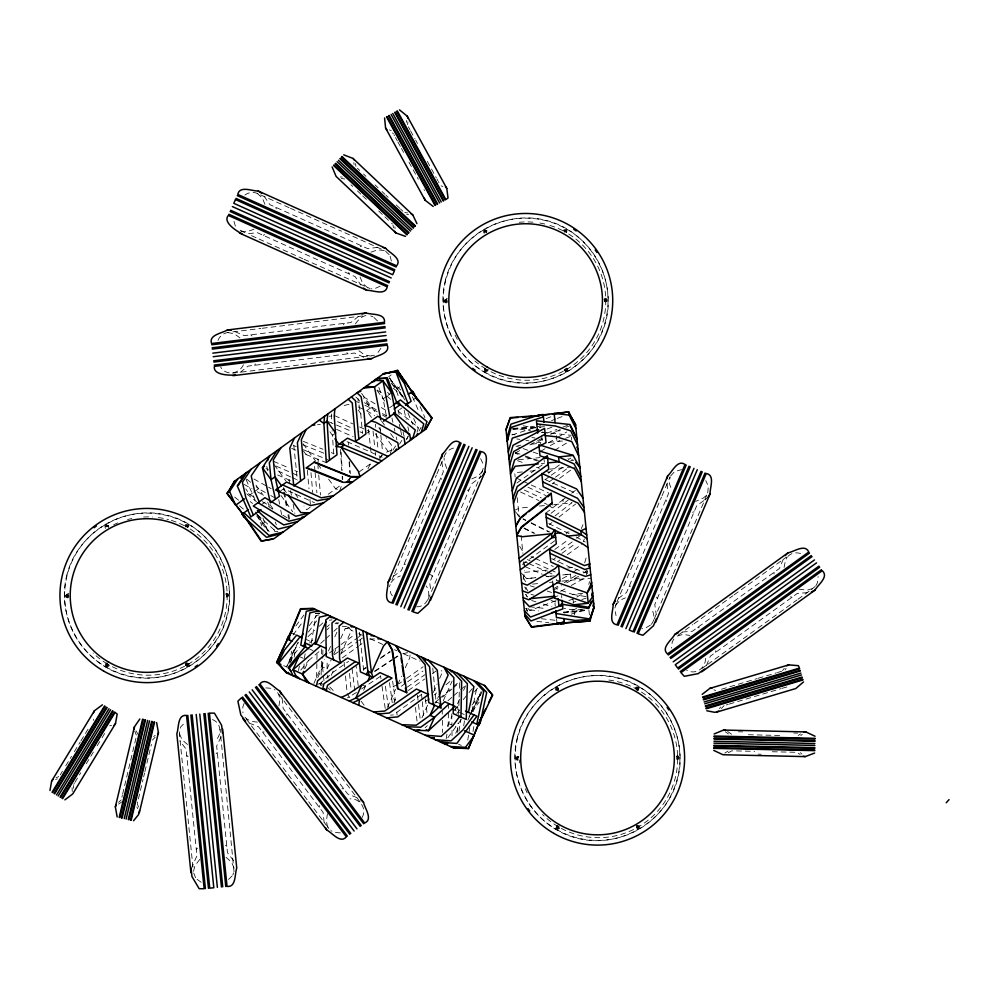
<?xml version="1.0" encoding="UTF-8"?>
<svg xmlns="http://www.w3.org/2000/svg" width="999" height="999" viewBox="0 0 999 999"><rect width="100%" height="100%" fill="white"/><g stroke="black" fill="none" stroke-linecap="round" stroke-linejoin="round"><path stroke-width="0.75" stroke-dasharray="5 3.75" d="M294.205 657.167L295.754 647.177M303.996 668.893L304.083 663.074M316.596 677.397L316.908 660.913M316.945 659.415L317.083 651.922M321.154 674.912L321.441 659.927M321.553 653.933L321.703 646.44M322.565 666.982L322.777 656.218M322.802 654.682L322.889 650.074M317.757 677.709L322.577 666.982L327.035 668.993L327.21 659.765M459.528 683.254L458.616 714.697M289.448 483.404L289.623 479.882L287.25 481.593M192.957 867.307L179.37 733.528L180.769 726.872L185.876 721.59M193.544 871.315L194.88 865.796L200.012 859.128M196.279 849.362L197.452 848.163M217.307 752.472L216.134 753.683M212.45 719.58C221.516 722.851 222.215 735.164 215.06 740.846M234.028 871.702L220.105 729.395M331.418 413.998L331.443 422.939M72.253 791.533L72.065 787.736M93.669 719.193L93.369 720.379M410.04 654.957L409.765 657.817L404.695 669.105M407.592 124.625L407.917 121.791M278.921 705.906C279.882 700.749 280.494 694.355 275.824 690.746M327.472 813.686C326.561 819.18 325.362 826.111 330.419 830.044M66.933 596.041C68.894 592.557 67.058 598.663 67.22 594.792M106.793 526.086C110.564 526.798 103.684 525.886 108.079 526.498M108.104 664.347L106.668 664.859L107.38 663.548M486.55 232.218L486.188 230.994L485.089 231.668L486.301 231.044L486.476 232.317L486.688 231.606M564.635 232.08L565.159 230.969L566.171 231.818L565.234 230.944L564.747 232.255L564.71 231.281M564.572 369.53C565.634 371.503 567.794 368.256 564.585 369.593M558.591 689.273L557.267 688.561L557.704 689.984L556.98 689.11L557.867 688.386L558.566 689.397M556.967 826.822C558.803 825.399 556.843 825.948 557.205 827.397C559.265 826.91 558.591 827.734 557.042 827.16M636.775 689.847C639.235 690.609 637.162 686.788 636.438 689.185C636.65 687.112 639.522 690.134 636.85 689.884M636.788 827.497C635.089 827.247 640.134 827.284 636.85 826.136M317.944 462.862L318.456 459.09L315.259 461.401M446.216 738.673L446.94 734.153M448.139 726.635L448.439 711.151M457.442 732.429L458.091 723.239M311.326 643.244L315.809 615.584L320.379 614.66M458.953 731.206L460.951 718.918M463.698 725.761L464.635 719.979M467.757 740.109L468.756 733.965M469.006 732.429L469.755 727.809M473.014 731.493L473.938 725.711M705.431 658.403C706.006 668.181 695.192 675.486 686.625 670.117M784.09 567.432L785.464 560.352L787.1 557.28M290.734 662.349L292.607 653.508L297.952 642.482M289.186 663.149L291.745 651.111M298.451 670.616L299.413 666.096M304.158 658.703L305.357 653.046M471.803 711.475L476.81 687.949M108.204 527.035L107.38 525.736L106.344 526.873M108.267 664.447L106.543 664.972L107.38 663.386M558.578 826.91L557.779 827.634M676.773 758.79L677.734 758.291L677.272 757.254M320.579 685.177L321.203 682.479L333.554 671.915L348.551 661.388M523.151 579.495L524.65 570.654M66.758 595.454C68.531 592.907 68.619 598.089 66.771 595.654M187.525 526.997C183.891 525.924 189.86 525.736 185.814 526.873M485.139 231.456L485.277 232.255M638.011 689.472L637.824 688.611M638.049 826.91L637.25 827.634L636.438 826.835M677.734 758.291L676.86 757.217M121.89 797.214L122.365 795.192M122.602 794.168L136.139 737.374M137.375 803.184L137.637 802.11M138.386 798.963L143.019 779.52M143.644 776.897L144.58 772.964M144.892 771.653L151.398 744.342M406.306 122.328L406.755 120.429M389.535 586.788L390.097 584.59M440.771 477.834L441.533 479.333M432.205 576.61L431.743 575.274L429.095 574.113M416.595 606.818C427.46 606.942 432.117 594.143 426.186 585.951M481.68 473.151L483.441 467.669M616.408 603.246L614.647 608.728L616.046 615.634M665.883 499.787L666.645 501.286M657.317 598.563L656.555 597.065M707.717 492.907L708.366 486.138L705.756 480.619M588.786 584.378L589.497 581.605M584.665 562.837L587.1 554.582M586.413 574.787L587.637 570.666M390.334 453.608L392.445 446.516L386.101 437.724M276.273 208.928L275.811 207.317M348.738 272.352L349.2 273.963M339.61 491.308L342.02 483.991M348.589 481.481L349.563 478.558M349.013 481.181L349.975 478.259M417.02 432.142L418.506 427.722L396.79 410.002M706.443 665.471L710.364 656.143L797.327 593.418L807.429 592.644M783.291 559.19L779.37 568.518L692.407 631.243L682.305 632.017M244.131 703.371L242.832 706.93L242.932 712.824M362.113 817.419C367.307 808.728 359.765 798.064 350.012 798.85M191.146 868.755L196.94 855.806L186.101 749.138L179.982 741.071M232.817 874.962L233.629 872.789M152.397 740.109L155.17 737.175M187.462 664.76C186.513 662.999 186.388 663.186 187.425 664.822C184.328 664.447 187.725 665.921 187.387 663.836M486.6 369.792C483.566 368.893 486.925 369.667 485.427 370.042M557.08 826.423L557.08 827.234M391.845 580.019L394.018 574.887M394.568 573.601L404.008 551.361M404.607 549.949L436.376 475.112M436.938 473.788L442.907 459.715M443.993 457.155C445.616 451.698 450.699 447.839 456.381 447.627M428.047 599.487L461.8 519.98M462.387 518.593L480.594 475.711M616.957 601.972L642.17 542.557M643.356 539.785L661.488 497.065M662.05 495.729L670.042 476.91L669.405 483.678L671.902 490.447M654.095 619.243L672.789 575.212M673.388 573.801L692.881 527.859M694.642 523.713L706.793 495.092M581.318 528.546L582.966 524.712M583.304 541.47L584.415 538.911M283.741 665.646L286.576 666.92L295.429 647.227M304.895 668.706L308.504 660.664L321.503 649.45M313.873 683.441L324.663 659.44M328.471 650.973L331.006 645.317M334.815 636.85L337.362 631.206M327.035 668.993L330.994 660.189M333.691 654.17L336.875 647.115M340.684 638.636L345.117 628.758L352.322 627.035M331.231 675.324L333.117 671.116M340.696 654.245L351.436 630.357L346.079 625.337M363.636 690.272L366.571 683.728M387.437 707.417L395.616 689.235M397.689 684.627L401.523 676.161M394.056 702.334L395.254 699.65L392.632 681.193M394.068 702.334L395.279 699.662L391.683 698.039L389.473 682.654M421.94 717.781L428.246 703.733M433.304 692.482L437.1 684.053M439.622 678.433L442.782 671.403L441.221 670.704M440.559 703.883L436.088 701.885L438.623 696.228M443.244 700.848L452.122 681.081M447.415 726.31L452.01 716.083M464.198 714.51L454.645 710.214L459.715 698.925M463.524 690.459L466.695 683.403M455.756 733.278L458.166 727.921L455.432 726.698M473.076 711.713L481.968 691.957M406.63 439.635L408.341 435.876M286.588 666.92L298.376 642.557M290.284 662.137L294.131 654.195L299.688 647.389M469.018 716.683L471.041 712.499M471.715 711.101L481.156 691.595M467.794 720.167L469.767 716.096M470.417 714.747L481.555 691.733M217.994 340.372C219.817 335.427 224.837 332.355 230.007 332.23M380.881 348.289L377.41 353.309M107.005 665.109C109.927 664.797 105.082 665.134 106.955 663.623M447.065 300.899C444.992 303.346 444.78 297.877 447.04 300.162M486.688 232.305L485.739 230.781L485.152 232.355M486.8 369.73L485.152 370.017L485.726 368.431M564.46 231.406L565.933 230.944L566.158 232.305M604.345 300.287C607.804 299.113 603.246 302.322 605.444 301.298C605.481 299.413 604.745 299.113 605.606 301.198M673.85 638.96L672.215 642.032L671.59 648.101M815.883 585.701L817.519 582.629L818.144 576.56M518.319 757.254C516.895 758.678 517.307 759.128 518.256 757.23M367.969 468.618L370.617 463.736M419.043 431.044L421.041 427.372M221.029 736.9L216.646 746.028L227.485 852.709L233.604 860.776M105.794 526.71L106.543 525.412L108.054 525.412L108.804 526.71M106.543 663.049L105.794 664.347L106.543 665.646L108.054 665.646L108.804 664.347M185.265 526.71L186.014 525.412L187.525 525.412L188.274 526.71M484.403 231.743L485.152 230.444L486.65 230.444M485.139 368.082L484.39 369.393L485.139 370.691L486.65 370.691L487.4 369.393M635.751 689.185L636.5 687.886L637.999 687.886L638.761 689.185L637.999 690.484L636.5 690.484M559.29 826.822L558.528 828.134L557.03 828.134L556.281 826.822L557.03 825.524L558.528 825.524M379.72 458.666L381.993 454.795M264.735 234.603L263.224 235.327M360.277 246.678L361.788 245.954M60.265 774.837L62.462 771.216M65.722 765.858L71.491 756.355M74.351 751.66L80.17 742.107M80.894 740.908L89.96 725.998M73.751 784.327L74.326 783.378M74.9 782.429L80.782 772.764M86.239 763.798L94.793 749.712M97.153 745.841L100.412 740.484M102.073 737.737L105.182 732.642M719.542 708.678L720.554 707.005M785.077 669.917L786.088 668.244M390.971 582.529L394.792 578.334L400.299 575.886M403.946 564.61L405.544 564.123M469.031 489.835L467.432 490.334M482.604 470.954L478.184 476.123L470.467 479.483M586.675 570.154L585.114 572.677L580.731 573.126M670.641 475.949L674.462 471.753L681.493 469.58M615.484 605.444L619.904 600.274L625.411 597.839M629.058 586.563L630.656 586.063M694.155 511.788L692.544 512.275M651.373 624.325C655.219 619.929 654.158 613.798 651.735 609.015M392.957 450.162L396.004 445.279M399.563 444.056L401.848 440.397M406.493 439.061L408.017 436.625M295.854 625.961L303.871 615.059M293.032 635.014L302.148 622.639M309.328 625.574L316.458 615.884M308.404 632.042L317.52 619.655M447.839 737.749L461.513 719.168M232.105 875.936L227.71 880.256M106.731 663.786L106.556 664.685M186.064 663.948L187.05 663.598M557.08 688.786L558.516 688.86M721.328 708.528L724.1 705.606M782.542 670.629L784.302 668.393M243.431 364.772C239.298 374.001 225.886 376.361 220.567 366.895M355.444 323.888C358.616 319.168 363.399 314.348 369.63 315.609M454.645 710.214L459.453 704.32M463.299 699.6L468.119 693.706M469.08 692.532L472.927 687.811M456.818 713.573L459.765 709.952M474.525 691.87L477.485 688.249M471.89 705.069L483.429 690.921M471.278 711.837L479.158 702.185M121.141 799.937L118.606 802.309M300.786 670.079L308.504 660.664M485.377 368.768L485.102 369.518M604.32 300.012C606.343 298.189 606.518 302.847 604.358 301.186M637.911 689.647L636.788 689.847M485.239 231.268L486.625 231.406M565.871 370.017L566.158 369.255M517.395 757.529L518.044 757.205M637.762 827.459L637.949 826.423L636.912 826.098M787.911 556.48C791.608 552.097 798.326 551.972 803.109 554.545M774.113 572.315L773.988 573.975M715.621 652.347L715.746 650.686M815.072 586.5L811.538 589.485M286.638 715.147L287.013 713.511M319.593 805.644L319.23 807.267M307.992 636.638L314.71 630.444M319.18 626.311L323.651 622.19M309.59 643.019L312.887 639.959M327.21 626.76L329.408 624.725M326.96 629.807L329.195 627.747M320.679 643.456L325.075 639.397M326.186 638.386L329.483 635.327M333.891 631.268L337.187 628.221M425.137 727.684L427.335 725.649M240.16 372.39L248.102 366.096L354.52 353.034L363.748 357.217M358.716 316.271L350.786 322.552L244.355 335.627L231.293 330.107M482.879 475.324L471.565 483.866L429.67 582.579L430.869 591.296M705.931 495.791L703.296 498.064L695.579 501.436M704.919 499.925L707.991 497.265M650.499 625.074L645.441 628.121L641.708 628.771M434.29 694.929L436.625 692.906M445.991 684.839L451.835 679.795M435.102 702.447L438.549 699.462M439.71 698.463L452.372 687.537M453.521 686.55L459.29 681.58M442.569 697.115L451.923 689.048M453.096 688.036L460.114 681.98M447.964 700.674L452.572 696.69M453.721 695.704L459.49 690.734M460.639 689.747L465.247 685.764M728.021 751.073L724.837 753.134M800.811 735.601L802.297 734.327M572.14 541.908L558.965 551.673M576.698 538.299L580.119 535.601M545.816 513.161L562.924 499.75L565.846 499.438M551.111 513.249L568.319 499.912M555.044 515.909L571.628 502.909M549.525 524.463L551.898 522.614M559.003 517.045L575.586 504.045M446.378 299.787C443.294 300.662 448.401 302.36 446.453 299.812C443.194 300.749 448.776 302.06 446.228 299.762M565.422 497.864L562.924 499.725L563.324 503.646M571.665 493.194L575.412 490.397M548.351 473.126L559.39 464.947M545.067 479.77L549.974 476.136M551.198 475.224L563.586 466.57M549.275 481.78L554.233 478.121M555.469 477.197L567.832 468.044M552.147 483.866L554.632 482.042M559.577 478.371L574.413 467.382M554.682 540.821L522.427 564.385M333.591 649.949L328.596 653.571L330.831 654.57M334.827 649.05L339.822 645.429M341.059 644.517L354.77 634.565M334.315 654.67L339.298 651.048M340.547 650.149L356.743 638.386M357.992 637.474L360.489 635.664M341.496 653.246L357.53 641.595M358.766 640.696L362.462 638.011M342.257 657.941L358.291 646.291M359.528 645.391L362 643.593M421.69 694.28L393.306 714.884L390.534 715.134M388.661 376.735L391.183 374.912M252.46 493.081L250.037 494.842L247.677 492.919M253.684 492.207L258.529 488.711L265.347 492.519M303.384 450.924L305.981 454.495L309.153 452.197L327.897 459.715M335.689 433.067L332.492 435.377L333.828 457.067M371.478 417.445L366.633 410.739L370.604 407.879L377.197 411.838M386.326 415.721L383.117 398.863L386.75 396.228M387.974 395.354L391.608 392.732M391.658 383.628L397.265 388.661L399.775 386.838M389.573 407.804L392.482 405.694M261.064 505.007L265.921 501.51M280.657 490.884L283.629 488.736L314.498 502.734M367.132 433.054L369.405 431.406L359.677 426.998M399.463 409.727L401.885 407.979M413.536 399.575L416.059 397.764M310.09 507.305L306.681 509.765L303.971 506.018M328.209 494.243L341.446 484.69M347.29 480.482L350.786 477.959M359.028 472.015L371.203 463.236M379.233 457.442L382.455 455.119M386.513 452.185L392.108 449.912M572.989 572.352L577.996 568.731M575.986 575.412L564.26 582.754M678.196 635.177L692.856 624.612M694.03 623.763L732.891 595.729M734.115 594.855L786.463 557.092M702.147 668.381L706.668 665.122M707.804 664.298L756.842 628.933M758.054 628.046L796.877 600.049M798.001 599.238L809.265 591.121M516.895 483.004L544.443 463.274L544.08 459.627M554.782 549.45L567.082 540.646M553.196 559.577L555.669 557.804M561.875 553.359L575.511 543.593M557.405 561.788L559.89 560.002M567.32 554.682L582.205 544.03M398.988 683.741L401.536 681.955M406.618 678.383L423.164 666.77M401.311 686.251L406.393 682.679M407.667 681.78L422.939 671.066M407.23 687.137L424.862 674.75M408.304 690.521L424.675 679.02M432.242 673.713L437.275 670.179M356.481 692.482L347.465 697.864M361.601 688.923L383.566 674.25M153.609 736.5L155.22 735.389M118.556 804.095L122.34 801.598M728.283 752.759L731.83 750.823L754.632 751.348M798.189 735.501L800.549 733.915M363.324 669.18L365.846 667.507M380.981 657.492L389.797 651.648M363.798 669.392L366.321 667.719M380.182 658.541L390.272 651.86M374.45 671.228L392.008 659.602M393.269 658.766L398.289 655.444M374.925 671.44L392.482 659.815M393.743 658.978L398.763 655.656M244.892 195.067C249.013 191.783 254.907 191.746 259.39 194.33M380.119 286.214L374.55 288.711L371.066 288.823M226.224 596.291C228.596 596.528 225.037 593.231 227.285 595.329C224.925 598.176 229.196 594.817 226.099 594.655M186.151 663.611C189.173 662.537 186.626 667.369 185.802 664.273M445.829 299.825L445.429 300.899M226.174 594.792L227.297 595.404L226.636 596.328M393.181 576.473L401.411 570.579L443.306 471.878L441.833 461.863M703.783 500.624L696.678 505.819L654.782 604.52L656.268 614.535M618.294 598.413L626.523 592.532L668.418 493.818L666.945 483.803M568.256 459.615L570.791 458.091M538.548 441.533L542.557 439.135M550.599 434.34L560.227 429.508M548.376 442.907L556.218 438.224M557.517 437.45L566.67 431.993M540.934 451.148L544.954 448.751M550.312 445.554L559.865 440.459M554.657 450.199L567.719 442.407M264.161 732.08L262.5 731.992M342.07 788.698L343.743 788.798M564.06 230.994L565.372 230.245L566.67 230.994L566.67 232.492M447.465 301.311L446.166 302.073L444.867 301.311L444.867 299.812L446.166 299.063L447.465 299.812M68.869 596.278L67.57 597.027L66.259 596.278L66.259 594.78L67.57 594.03L68.869 594.78M603.796 299.812L605.094 299.063L606.405 299.812L606.405 301.323L605.094 302.073L603.796 301.323M487.2 370.142L485.901 370.891L484.59 370.142L484.59 368.631M107.293 662.849L105.994 663.598L105.994 665.097L107.293 665.858L108.604 665.097L108.604 663.598M226.498 597.04L227.797 596.278L227.797 594.78L226.498 594.03M518.044 756.505L516.745 757.254L516.745 758.753L518.044 759.515M637.25 690.696L638.548 689.934L638.548 688.436L637.25 687.687L635.951 688.436L635.951 689.934M557.779 825.324L556.48 826.073L556.48 827.584L557.779 828.333L559.078 827.584L559.078 826.073M676.985 759.515L678.284 758.765L678.284 757.254L676.985 756.505M576.835 597.002L583.191 593.456M576.66 608.516L564.485 613.049M515.259 453.022L521.915 449.35M529.92 444.93L541.908 438.311M562.412 578.621L570.491 574.163L570.978 579.033L582.679 577.847M553.496 588.698L558.878 585.726M553.633 590.059L561.5 585.714M566.745 582.817L578.558 576.298M560.689 591.308L565.933 588.411M571.178 585.514L584.303 578.271M429.607 698.963L425.424 701.111L428.096 702.322M434.627 703.234L436.713 702.16M677.272 636.051L682.729 634.452L689.884 635.389M697.652 627.447L699.288 627.859M792.07 597.215L790.446 596.803M812.449 588.611L807.005 590.222L798.663 589.098M514.223 510.464L519.443 508.104L530.219 507.042M56.156 777.721L58.779 776.585M677.11 758.803L677.384 757.304M396.516 685.102L393.007 686.55L396.603 688.161M565.921 427.322L568.756 426.236M565.546 438.286L571.241 436.101M546.153 418.581L551.635 416.496M551.535 420.604L555.894 418.943M557.355 418.394L563.174 416.183M547.215 428.983L555.419 425.874M546.765 433.229L556.955 429.358M562.774 427.147L568.593 424.937M555.069 596.94L557.917 595.854M556.043 600.636L529.857 610.589L527.797 608.254M254.008 229.108C248.851 231.506 242.27 233.154 237.587 228.833M371.004 252.173L377.822 249.812L384.578 250.587L338.773 230.007M563.611 612.499L574.3 611.713L581.455 609.39M512.012 434.977L540.634 425.699M568.893 600.461L573.026 599.125M573.014 602.372L575.948 601.423M581.793 599.537L586.188 598.114M571.191 614.135L584.353 609.865M558.191 690.059C555.244 690.496 558.179 686.363 558.741 689.273M636.85 825.948C639.785 825.524 636.85 829.657 636.288 826.747M587.737 571.665L585.089 572.464L569.767 567.057L551.76 558.691M565.034 231.006L565.834 231.094M605.431 301.311L604.37 300.911M565.696 370.13L564.622 369.717M187.1 665.084L186.151 664.872M637.125 688.386L636.475 689.397M557.454 826.086L558.241 826.173M109.69 725.861L111.563 725.299M55.569 779.407L57.43 778.845M721.49 689.21L757.167 678.583M758.216 678.259L776.41 672.839M777.372 672.552L781.53 671.316M726.223 704.969L728.221 704.382M729.22 704.083L781.118 688.611M782.067 688.323L786.837 687L790.159 688.011M344.355 323.351L343.431 324.75M254.533 365.309L255.444 363.911M301.935 364.647L374.5 355.207M344.168 405.482L349.75 404.133M345.117 628.758L349.438 627.722M402.784 653.683L408.816 652.434M248.564 233.679L257.305 232.667L355.12 276.623L360.839 284.977M377.747 247.34L367.707 248.614L269.892 204.658L264.173 196.303M317.694 684.103L322.14 683.353M446.166 301.373L446.565 299.862M232.779 331.893L260.864 328.446M262.3 328.271L362.5 315.959M232.642 373.151L300.437 364.822M329.158 416.308L331.918 415.984M317.57 424.65L320.342 424.338M512.912 428.509L534.465 426.323M541.333 432.617L543.768 432.38M560.352 430.694L555.956 431.143L556.256 434.115M517.757 445.542L520.829 445.229M531.618 444.13L540.846 443.194M548.788 442.382L562.862 440.959M518.419 459.777L539.972 457.592M541.371 463.586L544.443 463.274M570.779 460.601L573.701 460.302L567.981 458.516M522.377 471.94L514.71 472.714L515.134 476.91M530.032 471.166L536.163 470.541M549.962 469.143L569.892 467.12M539.46 506.068L548.701 505.157L552.709 508.254L552.31 504.333M553.733 504.645L572.102 502.784M569.155 531.98L566.233 532.267L546.778 522.577M524.825 572.352L547.827 570.017M567.757 567.981L575.412 567.207M551.236 576.111L546.628 576.585L554.32 575.811M560.014 580.144L556.356 580.519L556.106 578.084M532.604 584.115L538.761 583.491M549.537 582.392L552.622 582.08M561.863 581.143L591.133 578.171M582.779 593.331L572.539 594.38L556.331 588.723M584.54 610.676L563.311 612.674M329.32 620.179L332.068 619.917M512.912 428.971L538.424 427.11M539.922 426.998L544.418 426.673M512.999 429.383L540.796 427.36M563.424 612.087L584.427 610.551M582.929 609.415L574.138 610.052L564.023 608.416M265.821 687.886L271.903 688.373L275.012 689.947M340.409 832.904L334.328 832.404L331.231 830.831M518.131 757.042L517.082 758.166L518.206 758.965M676.822 757.055L677.946 757.841L676.897 758.978M369.555 639.085L375.112 638.935M315.259 613.349L319.443 613.249M315.634 613.523L319.817 613.423M316.433 613.224L319.305 613.186M277.847 531.393L274.737 531.406L273.089 527.035M564.622 230.444L566.121 230.444L566.87 231.743M446.915 299.263L445.417 299.263L444.667 300.562L445.417 301.873L446.915 301.873M604.345 299.263L605.856 299.263L606.605 300.574L605.856 301.873L604.345 301.873M68.319 594.23L66.808 594.23L66.059 595.529L66.808 596.828L68.319 596.828M225.749 594.23L227.248 594.23L228.009 595.529L227.248 596.84L225.749 596.84M558.541 690.484L557.03 690.484L556.281 689.185L557.03 687.886L558.541 687.886L559.29 689.185M518.806 756.705L517.295 756.705L516.545 758.004L517.295 759.302L518.806 759.302M676.236 756.705L677.734 756.705L678.483 758.016L677.734 759.315L676.236 759.315M636.5 825.524L637.999 825.524L638.748 826.835L637.999 828.134L636.5 828.134L635.751 826.835M188.137 756.53L186.763 755.581M225.449 845.316L226.823 846.265M340.322 176.985L342.27 177.035M406.655 214.348L408.603 214.398M738.411 731.768L742.669 731.867M793.768 733.029L797.689 733.116M748.401 734.74L782.829 735.526M772.327 751.748L796.64 752.297L800.087 754.382M758.079 754.17L761.126 754.233M227.647 332.517L234.34 333.766L241.109 338.761M250.786 334.84L252.01 335.976M348.089 353.821L346.865 352.684M371.228 356.131L364.548 354.882L358.728 350.612M335.926 622.839L338.798 622.939M335.115 623.663L337.987 623.763M342.27 626.286L346.578 626.435M542.12 432.092L571.166 435.339M529.458 606.73L546.278 608.603M529.782 609.877L538.748 610.876M541.258 618.731L558.079 620.604M536.863 621.353L548.813 622.689M341.333 178.446L344.755 179.046M404.77 212.512L407.592 212.924M257.417 722.115C251.748 721.715 245.18 719.992 243.157 713.96M523.176 425.824L535.464 427.822M511.288 427.759L530.819 430.919M511.938 434.24L515.009 434.74M531.918 437.487L534.989 437.987M516.845 438.898L519.855 439.385M525.861 440.359L528.871 440.846M536.376 442.058L540.884 442.794M586.063 596.603L572.539 594.38L573.601 604.782M636.912 690.097C639.872 690.297 636.638 686.4 636.301 689.347M558.116 825.923C555.157 825.711 558.391 829.62 558.741 826.673M517.969 758.815L517.257 758.141M304.121 259.315L369.98 288.524M530.107 585.751L534.39 587.087M547.265 591.096L551.56 592.432M530.968 594.243L533.828 595.129M550.998 600.474L556.718 602.26M531.643 600.486L536.001 601.848M543.269 604.12L551.985 606.83M249.176 723.089L258.591 726.81L323.127 812.449L324.113 822.527M357.055 797.702L347.64 793.968L283.117 708.341L282.13 698.264M370.729 315.996L372.927 316.758M389.435 129.907L391.283 130.557M441.083 185.864L442.919 186.501M515.909 446.078L521.665 448.089M523.101 448.588L531.718 451.585M533.154 452.085L538.898 454.095M515.197 452.422L523.951 455.469M525.412 455.981L541.458 461.575M515.272 453.334L518.144 454.333M525.324 456.843L536.813 460.851M517.445 460.676L524.737 463.224M536.413 467.295L539.323 468.319M328.421 421.69L351.548 431.331M336.613 429.383L353.097 436.7M303.371 441.383L322.914 449.25M331.293 452.622L334.091 453.746M302.972 444.817L323.913 453.234M305.981 454.495L326.149 462.599M293.394 445.442L296.266 446.665M303.421 449.737L309.153 452.197M291.633 448.364L295.929 450.199M347.078 441.708L382.205 457.242M273.614 461.338L289.136 468.081M294.792 470.541L297.615 471.765M276.061 466.096L298.651 475.911M290.597 476.91L275.624 469.792M292.008 477.522L297.602 479.957M277.597 474.962L291.608 481.043M545.067 479.545L577.097 493.818M531.018 556.58L533.803 557.817M535.202 558.441L553.309 566.508M527.335 559.59L530.119 560.826M535.689 563.311L549.625 569.517M551.011 570.142L555.194 572.002M524.9 561.863L527.722 563.111M529.12 563.736L546.016 571.253M547.415 571.89L553.046 574.388M525.399 566.733L542.282 574.25M543.693 574.875L549.325 577.385M356.518 401.561L359.34 402.822M364.972 405.357L370.604 407.879L363.723 398.339M358.179 406.955L363.823 409.478M260.664 194.905L289.061 207.667M290.447 208.292L337.375 229.383M240.434 230.694L246.428 233.379M251.498 235.664L257.817 238.511M259.091 239.073L302.747 258.691M351.436 630.357L352.997 631.056M358.766 633.641L362.4 635.277M370.217 638.798L385.289 645.566M394.48 649.7L397.115 650.873M403.671 653.833L419.942 661.138M291.096 632.679L295.342 634.59M305.195 639.023L309.752 641.071M455.144 706.418L457.867 707.642L457.942 712.324M309.752 649.125L312.962 650.574M298.963 656.368L303.047 658.204M361.85 684.627L365.447 686.251M448.613 723.626L454.07 726.086M458.491 744.18L461.326 745.454M334.677 415.659L352.734 423.851M337.662 421.678L351.548 427.972M359.877 431.755L362.649 433.017M516.396 478.096L521.977 480.694M523.376 481.343L548.501 493.019M527.959 487.212L546.103 495.641M524.325 490.072L541.246 497.939M520.491 492.02L538.823 500.549M544.467 503.171L547.29 504.483M569.055 533.603L566.233 532.267L566.633 536.188M576.111 536.913L585.277 542.032M713.91 689.76L715.671 690.596M523.076 518.718L525.774 520.054M531.156 522.739L550.024 532.142M523.126 519.23L525.824 520.566M531.218 523.251L548.726 531.98M524.025 527.959L534.865 533.354M524.088 528.483L533.553 533.204M201.136 882.267L196.191 878.683M731.593 734.265L727.597 731.443M725.324 731.755L728.408 733.953M565.709 368.481L565.983 370.142L564.41 369.555M265.971 468.519L268.556 469.955M253.921 479.008L267.195 486.426M268.519 487.175L271.179 488.648M270.791 495.554L274.875 497.839M244.093 484.39L252.06 488.848M257.38 491.808L264.023 495.516M254.133 497.115L250.037 494.83L245.742 488.873M262.3 501.685L267.744 504.72M487.2 230.994L485.901 230.245L484.602 230.994L484.602 232.492M564.06 370.142L565.359 370.891L566.67 370.142L566.67 368.643M557.779 690.684L556.48 689.934L556.48 688.436L557.779 687.687L559.09 688.436L559.09 689.934M637.25 825.324L638.548 826.073L638.548 827.584L637.25 828.333L635.951 827.584L635.951 826.073M393.306 388.224L403.321 396.491M376.998 390.085L383.241 393.831M363.299 396.728L376.136 404.47M381.268 407.555L387.674 411.426M364.46 402.684L377.285 410.427M382.417 413.524L388.836 417.395M382.455 415.022L386.413 417.395M366.645 410.739L374.538 415.509M268.494 506.568L273.701 509.702M282.829 515.209L289.348 519.143M546.153 470.979L549.113 472.889L548.826 469.98M385.527 251.211L389.647 255.12M257.218 193.356L262.287 197.889L265.484 205.669M367.794 287.924L362.724 283.391L359.965 276.735M373.913 317.457L378.321 321.753M392.52 132.879L393.394 133.729M337.287 489.635L334.952 487.974L327.734 477.922M246.703 479.12L251.436 482.954M256.169 486.8L258.529 488.711M246.803 493.881L256.443 501.748M250.287 501.635L252.547 503.484M234.69 497.052L239.51 500.986M239.523 505.906L244.068 509.602M187.525 744.505L182.08 739.772L179.37 733.528M226.061 857.342L231.506 862.075L234.216 868.306M390.621 380.881L400.911 390.147M387.525 392.382L389.81 394.443M386.988 396.066L391.283 399.937M257.467 514.86L275.337 530.968M355.844 397.053L357.867 398.938L360.851 414.922L362.475 433.166M187.4 526.198L186.438 525.973L186.039 527.047M800.424 752.709L801.847 754.058M357.367 168.194L359.715 170.429M363.461 173.963L365.934 176.299M375.037 184.902L378.084 187.787M382.068 191.571L385.015 194.343M385.989 195.267L388.186 197.34M396.178 204.907L399.787 208.316M400.512 209.003L402.859 211.226M350.936 184.778L352.747 186.476M357.455 190.921L360.814 194.118M362.712 195.904L368.806 201.673M378.696 211.014L384.49 216.496M384.865 216.858L389.21 220.954M391.558 223.177L392.357 223.938M329.757 686.925L334.702 692.12M328.259 688.036L330.244 690.122M319.518 683.516L321.491 685.589M523.551 575.399L526.61 578.621L535.839 577.684L526.61 578.621L521.515 573.251M515.259 511.613L519.355 516.221M517.357 514.435L519.418 516.733M585.377 571.216L587.3 573.538M438.324 181.556L438.961 182.692M278.883 694.218L283.079 699.787M283.916 700.898L319.468 748.076M320.367 749.275L339.548 774.725M341.346 777.11L360.052 801.935M246.191 718.855L307.779 800.586M308.654 801.747L326.523 825.449M327.36 826.573L328.783 828.471M361.126 701.173L364.448 705.644M348.114 695.316L349.775 697.552M389.51 377.934L403.708 397.602M377.098 390.509L384.727 401.099M361.601 393.369L376.998 414.722M381.531 420.991L385.152 426.024M390.584 433.554L394.205 438.573M358.042 398.813L359.765 401.198M378.858 427.684L380.669 430.194M358.154 409.952L361.763 414.947M375.274 433.691L387.899 451.186M329.907 431.793L332.492 435.377L332.093 430.706M303.159 443.843L315.609 461.138M317.782 464.11L322.277 470.404M274.226 464.772L285.951 481.031M294.955 493.518L298.564 498.526M283.629 488.736L286.351 492.507M280.944 495.442L292.719 511.775M255.956 485.139L263.361 495.417M269.842 504.408L273.464 509.428M256.618 515.859L266.571 529.657M525.474 594.343L527.072 596.59M397.252 388.661L406.718 402.609M389.498 377.984L403.858 399.138M391.77 383.554L395.904 389.635L399.013 397.852M257.829 514.985L269.131 531.63M255.319 512.037L267.994 530.706M480.631 458.666L483.254 464.185M392.345 595.779L390.921 593.681L389.598 587.949M195.567 877.696L193.481 872.452M519.692 546.378L523.326 552.297M525.973 608.204L527.422 610.576M526.011 608.616L527.472 610.988M138.262 734.752L136.014 730.818M526.036 608.753L527.497 611.238M566.121 368.082L566.87 369.393L566.121 370.691L564.61 370.691L563.861 369.393M187.512 663.049L188.274 664.347L187.512 665.659L186.014 665.659L185.265 664.347M523.189 562.824L524.662 565.434M408.366 126.786L409.915 129.633M410.539 130.757L414.972 138.861M415.621 140.035L417.495 143.469M427.285 161.351L436.263 177.747M436.9 178.921L437.899 180.744M393.956 134.728L394.468 135.664M395.479 137.537L397.34 140.921M397.952 142.045L401.186 147.939M401.461 148.439L403.633 152.41M408.966 162.163L418.344 179.271M424.001 189.623L424.538 190.584M136.826 806.955L137.762 808.666M321.004 682.392L322.415 685.014M523.189 577.247L525.886 582.317M525.849 587.287L527.872 591.096M524.725 587L526.073 589.535M526.036 594.505L527.385 597.052M420.104 406.63L424.925 417.644M412.45 396.865L419.23 412.362M413.698 418.494L417.919 428.134M407.954 413.074L412.887 424.35M246.079 479.57L255.944 502.11M390.122 256.231L391.67 262.188M235.364 226.161L233.341 219.093M134.728 731.106L136.314 735.077M138.524 807.042L137.325 803.795M446.79 468.506L444.293 461.725L444.093 458.254M267.67 502.06L269.293 506.331M275.237 521.977L276.311 524.825M262.962 518.144L268.906 533.791M257.405 514.235L261.825 525.886M378.821 387.462L383.117 398.863M404.183 410.427L406.193 419.33M407.867 426.76L408.866 431.218M398.189 410.077L399.175 414.46M403.134 432.005L404.12 436.388M399.263 424.325L400.274 428.783M400.611 430.269L401.61 434.727M391.933 417.994L392.919 422.377M394.23 428.221L394.892 431.156M396.216 437L396.865 439.922M266.758 466.346L267.744 470.741M392.957 225.012L393.519 227.797M355.394 163.574L355.969 166.371M290.547 490.646L291.421 495.204M293.157 504.308L294.88 513.424M283.641 487.599L284.203 490.584M284.49 492.082L287.625 508.516M288.761 514.497L289.61 518.981M283.654 492.17L286.825 508.878M287.987 514.947L288.848 519.505M278.733 499.625L279.595 504.108M280.731 510.089L281.581 514.572M358.191 685.676L356.144 666.233M354.782 690.858L352.123 668.743M385.414 686.238L388.386 707.092M380.557 675.686L380.981 678.658M382.03 686.113L385.214 708.466M396.753 712.037L397.115 715.134M391.683 698.039L392.232 702.684M425.437 698.813L427.172 713.985M421.491 694.168L422.19 700.237M422.365 701.76L423.663 716.807M417.47 695.279L418.344 702.934M418.519 704.457L420.267 719.755M415.447 707.429L417.382 724.25M363.636 670.441L359.528 632.255M380.007 427.46L380.656 433.591M380.819 435.127L382.43 450.437M375.399 424.2L375.724 427.26M376.361 433.391L377.972 448.713M373.052 431.131L374.637 446.303M375.274 452.372L375.599 455.394M368.606 429.445L371.303 455.232M293.756 445.179L297.415 480.069M327.672 675.137L327.984 678.209M322.577 666.982L323.988 680.806M571.341 437.087L571.64 440.059M588.923 610.239L589.398 614.872M556.406 435.601L557.017 441.546M574.3 611.725L574.612 614.81M561.575 595.554L561.813 597.889M541.633 435.601L542.245 441.546M552.697 580.869L553.109 584.964M554.957 603.096L555.257 606.068M556.555 618.818L557.017 623.438M517.232 497.627L519.18 516.808M521.078 535.427L522.902 553.334M523.751 561.713L524.15 565.671M432.779 668.156L436.088 701.885M349.513 673.451L350.999 688.623M344.143 662.337L344.593 666.882M345.492 675.986L347.277 694.205M317.894 465.671L318.169 468.768M318.718 474.962L320.504 495.104M314.56 466.433L314.972 471.078M315.11 472.627L316.895 492.757M310.964 472.652L312.737 492.582M307.367 470.354L308.991 488.748M309.952 499.488L310.489 505.619M394.892 226.785L395.042 228.734M353.883 162.65L354.033 164.585M73.464 785.514L73.651 788.361M348.326 442.07L348.514 445.092M349.538 461.7L350.274 473.776M349.113 462L349.762 472.564M341.084 452.185L342.195 470.204M342.557 476.211L342.744 479.22M340.484 449.475L341.77 470.504M342.145 476.523L342.32 479.52M451.748 713.948L451.898 724.6M451.985 730.681L452.072 736.763M448.326 703.346L448.414 709.59M442.22 711.188L442.257 714.223M442.345 720.304L442.52 732.479M188.074 527.46L188.074 525.961L186.763 525.212L185.464 525.961L185.464 527.46M108.604 527.46L108.604 525.961L107.305 525.212L105.994 525.961L105.994 527.46M447.327 302.572A2.31 2.31 0 0 1 443.856 300.562A2.31 2.31 0 0 1 447.327 298.564M484.265 233.379A2.31 2.31 0 0 1 484.74 229.745A2.31 2.31 0 0 1 488.136 231.144M488.211 369.393A2.31 2.31 0 0 1 485.302 371.616A2.31 2.31 0 0 1 483.891 368.231M563.136 231.144A2.31 2.31 0 0 1 566.52 229.745A2.31 2.31 0 0 1 567.007 233.379M568.718 234.041A79.158 79.158 0 0 1 594.43 341.933A79.158 79.158 0 0 1 487.037 369.642M485.776 368.893A79.158 79.158 0 0 1 474.962 361.076M457.342 339.385A79.158 79.158 0 0 1 454.07 332.742M519.243 222.265A79.158 79.158 0 0 1 533.99 222.265M539.897 223.039A79.158 79.158 0 0 1 547.115 224.613M549.937 225.424A79.158 79.158 0 0 1 566.196 232.53M604.507 298.339A2.31 2.31 0 0 1 607.417 300.574A2.31 2.31 0 0 1 604.507 302.809M567.37 368.231A2.31 2.31 0 0 1 565.958 371.628A2.31 2.31 0 0 1 563.049 369.393M68.719 597.527A2.31 2.31 0 0 1 65.247 595.529A2.31 2.31 0 0 1 68.719 593.531M105.669 528.346A2.31 2.31 0 0 1 105.894 524.875A2.31 2.31 0 0 1 109.303 525.549M109.303 665.509A2.31 2.31 0 0 1 106.144 666.358A2.31 2.31 0 0 1 105.295 663.199M184.765 525.549A2.31 2.31 0 0 1 188.174 524.875A2.31 2.31 0 0 1 188.399 528.346M190.122 529.008A79.158 79.158 0 0 1 215.834 636.9A79.158 79.158 0 0 1 108.441 664.597M107.18 663.86A79.158 79.158 0 0 1 93.094 653.046M113.649 524.737A79.158 79.158 0 0 1 117.72 522.914M127.535 519.58A79.158 79.158 0 0 1 131.831 518.556M143.606 517.007A79.158 79.158 0 0 1 152.435 517.007M158.354 517.557A79.158 79.158 0 0 1 168.506 519.58M171.328 520.392A79.158 79.158 0 0 1 187.6 527.484M225.899 593.294A2.31 2.31 0 0 1 228.808 595.529A2.31 2.31 0 0 1 225.899 597.764M188.774 663.199A2.31 2.31 0 0 1 187.924 666.358A2.31 2.31 0 0 1 184.765 665.509M518.044 760.314A2.31 2.31 0 0 1 515.734 758.004A2.31 2.31 0 0 1 518.044 755.694M555.781 690.346A2.31 2.31 0 0 1 556.63 687.187A2.31 2.31 0 0 1 559.79 688.024M559.79 827.984A2.31 2.31 0 0 1 556.63 828.833A2.31 2.31 0 0 1 555.781 825.674M635.252 688.036A2.31 2.31 0 0 1 638.411 687.187A2.31 2.31 0 0 1 639.26 690.346M655.506 703.596A79.158 79.158 0 0 1 653.958 815.022A79.158 79.158 0 0 1 542.532 814.497M527.185 792.894A79.158 79.158 0 0 1 525.362 788.823M519.468 762.936A79.158 79.158 0 0 1 519.355 759.989M608.841 680.032A79.158 79.158 0 0 1 654.482 702.547M676.985 755.694A2.31 2.31 0 0 1 679.295 758.016A2.31 2.31 0 0 1 676.985 760.326M639.248 825.674A2.31 2.31 0 0 1 638.411 828.833A2.31 2.31 0 0 1 635.252 827.984M67.083 574.113C55.345 616.833 82.742 664.285 125.612 675.486C168.332 687.225 215.796 659.815 226.985 616.957C238.724 574.238 211.326 526.773 168.456 515.571C125.737 503.846 78.272 531.243 67.083 574.113M445.679 279.146C433.941 321.865 461.338 369.33 504.208 380.519C546.928 392.257 594.393 364.86 605.594 321.99C617.32 279.27 589.922 231.805 547.052 220.617C504.333 208.878 456.88 236.276 445.679 279.146M517.557 736.588C505.831 779.307 533.229 826.76 576.098 837.961C618.818 849.699 666.271 822.302 677.472 779.432C689.21 736.713 661.8 689.248 618.943 678.046C576.223 666.321 528.758 693.718 517.557 736.588M66.646 595.192C67.495 598.988 69.755 592.857 66.646 595.192M186.763 662.849L185.464 663.598L185.464 665.109L186.763 665.858L188.062 665.109L188.062 663.598L186.763 662.849M570.491 574.163L562.262 574.999L570.491 574.163M484.428 371.94A82.418 82.418 0 0 0 608.041 300.562A82.418 82.418 0 0 0 484.428 229.196A82.418 82.418 0 0 0 484.428 371.94M105.832 666.907A82.418 82.418 0 0 0 229.445 595.529A82.418 82.418 0 0 0 105.832 524.163A82.418 82.418 0 0 0 105.832 666.907M556.306 829.382A82.418 82.418 0 0 0 679.932 758.004A82.418 82.418 0 0 0 556.306 686.638A82.418 82.418 0 0 0 556.306 829.382"/><path stroke-width="1.5" d="M460.964 717.082L461.638 681.131L451.735 670.716M190.934 872.701L176.823 733.79C178.933 728.159 177.31 714.235 186.538 715.434L204.146 888.735L199.163 888.698L191.945 876.535L191.146 868.755M222.44 733.091L221.641 725.299L214.423 713.149L209.44 713.111L227.048 886.413C236.276 887.611 234.653 873.688 236.751 868.056L222.652 729.133M289.323 639.947L289.635 636.063L300.924 608.891L313.474 608.591M139.835 718.993L134.415 726.847L115.347 806.917L117.183 816.945M134.253 728.97L134.415 726.847M133.541 820.766L138.549 814.622L139.523 810.514M139.361 812.637L158.429 732.567L156.593 722.539M324.513 416.308L323.888 423.451L326.286 462.5L337.013 454.77L334.24 415.984L334.865 408.841M327.709 413.998L327.085 421.141L329.483 460.202M358.828 705.344L359.415 699.662L392.045 678.059L379.97 672.627L347.777 694.43L341.283 697.452M714.135 733.965L723.551 730.057L805.843 731.93L815.072 736.251M49.962 790.496L51.636 781.106L94.405 710.776L102.422 704.832M315.022 644.243L319.393 617.195L328.097 615.159M281.755 653.471L282.692 649.063L290.709 632.517L276.673 662.474L287.312 673.201M468.469 712.225L473.926 686.65L463.998 676.236M476.773 724.2L483.828 691.096L473.901 680.681M471.728 721.927L478.946 725.174L480.457 721.815L486.725 692.394L476.436 681.817M316.358 686.263L317.607 680.868L329.957 670.304L347.452 658.016L359.016 663.211L327.522 685.326L326.273 690.721M322.689 689.098L323.926 683.703L355.432 661.6M119.181 817.419L142.582 719.205M119.855 817.582L143.244 719.367M121.453 817.956L144.855 719.742M122.115 818.119L145.517 719.904M124.251 818.631L147.652 720.416M126.124 819.068L149.525 720.853M128.259 819.58L151.648 721.365M128.921 819.742L152.323 721.528M130.519 820.117L153.921 721.902M131.194 820.279L154.595 722.065M388.012 582.492C388.361 588.498 382.679 601.323 391.858 602.897L459.927 442.557C452.41 437.05 447.127 450.037 442.569 453.958L388.012 582.492L390.109 579.133M441.608 457.804L442.569 453.958M430.407 600.486L484.965 471.953C484.627 465.959 490.297 453.134 481.118 451.548L413.062 611.9L417.819 613.336L428.321 603.846L431.368 596.64M613.124 604.445C613.473 610.439 607.804 623.264 616.97 624.85L685.039 464.498C677.522 459.003 672.24 471.99 667.682 475.911L613.124 604.445L615.222 601.073M667.045 478.471L667.682 475.911M655.519 622.439L710.077 493.906C709.74 487.899 715.409 475.074 706.231 473.501L638.174 633.841L642.931 635.277L653.433 625.799L656.493 618.593M590.846 585.114L591.545 582.342M591.945 595.928L592.644 593.144M591.783 595.392L592.582 592.469M592.882 606.193L593.681 603.284M590.022 621.041L557.017 623.438L590.022 621.041L593.606 607.916M506.905 438.361L510.914 424.163L539.535 414.885L543.181 414.523L543.993 422.39M507.18 441.133L511.238 427.322L543.431 416.883M508.279 451.935L512.337 438.124L538.673 429.582M509.003 459.065L513.061 445.279L544.592 428.396L546.041 442.619L514.56 460.002L510.501 473.788L515.197 466.246L538.286 463.898M509.64 465.309L513.698 451.523L545.179 434.128M588.848 566.533L589.66 563.773M267.695 460.626L268.968 456.368M412.724 438.573L415.309 430.02L394.081 412.712M421.216 432.455L423.801 423.901L400.212 404.657L398.052 401.673M512.237 490.921L516.396 478.134L547.365 455.694L548.738 469.193L517.744 491.383L513.486 503.134M424.013 430.432L426.998 421.59L400.449 399.95L393.181 405.194M506.031 429.82L510.289 418.007L518.019 417.445M507.205 441.308L508.154 438.686M512.986 498.264L517.245 486.513L548.251 464.323M591.42 601.236L588.761 608.566L562.637 604.333M594.08 607.242L589.822 618.98L556.006 613.498M287.362 639.073L292.282 630.806M115.347 806.917L116.146 804.944M157.617 734.54L158.429 732.567M93.581 712.749L94.405 710.776M64.873 799.862L72.727 793.93L115.497 723.601L117.17 714.048L115.06 712.424L62.612 798.688M301.348 637.936L303.134 633.641M453.309 747.801L468.394 748.638L477.634 726.41M478.796 723.638L480.519 719.467M393.032 603.396L461.101 443.057M395.866 604.595L463.923 444.255M397.04 605.094L465.109 444.755M400.811 606.693L468.868 446.353M404.108 608.091L472.165 447.752M407.879 609.702L475.936 449.35M409.053 610.202L477.11 449.85M411.875 611.4L479.945 451.048M618.156 625.349L686.213 464.997M620.978 626.548L689.035 466.196M622.152 627.047L690.222 466.695M625.923 628.646L693.98 468.306M697.277 469.705L629.22 630.044L632.991 631.643L701.048 471.303M634.165 632.142L702.235 471.803M636.987 633.341L705.057 473.002M591.595 582.804L587.162 592.894L588.224 603.296L573.601 604.782L554.445 598.114L552.996 583.841M282.692 649.063L276.661 662.474L280.919 664.372M287.225 639.01L288.723 635.651M326.373 648.538L314.323 643.119L298.963 656.368L292.932 669.78L296.79 677.459M303.484 646.316L304.982 642.956L309.852 612.911L318.556 610.864M306.331 681.755L302.485 674.075L303.684 671.39M315.796 644.43L325.949 621.84M361.85 684.627L355.819 698.039L349.325 701.073M366.371 674.575L367.882 671.228L362.849 630.781M367.707 681.218L369.967 676.186M434.577 705.232L430.057 715.284L416.283 725.212L401.935 724.725M439.26 694.817L448.139 675.062L443.956 667.232L453.871 677.634L453.184 713.586L466.221 719.455L467.37 683.703L457.455 673.289M439.048 707.242L440.559 703.883L437.25 670.167L428.246 660.164M468.394 748.638L481.106 718.081M294.493 437.962L289.785 448.052L293.768 485.964L304.57 478.171L301.361 439.697L306.069 429.607M302.098 432.467L297.39 442.557L300.599 481.031M480.219 720.017L485.614 708.865M488.986 701.897L492.37 694.929L484.265 685.339M478.983 723.538L492.744 695.104L484.64 685.514L313.087 608.416L300.537 608.728L287.837 639.285L291.958 641.133M478.796 725.099L480.457 721.815M228.321 492.382L234.266 481.393L383.841 373.526L396.128 371.341L404.395 383.516L411.138 401.298L405.519 405.357M228.659 492.132L234.603 481.156M416.371 435.951L417.707 433.504M425.736 429.195L431.743 418.169L413.861 394.805L410.639 392.607M240.747 478.209L242.158 475.699M515.784 525.736L520.417 517.732L551.173 493.094L552.21 503.346L521.416 527.484L516.77 535.501L522.352 536.725L551.61 533.753L554.907 529.92L556.318 543.831L520.267 569.867M515.834 526.261L520.479 518.244L526.423 513.586M516.72 534.977L521.366 526.972L552.16 502.834M52.06 792.282L104.52 706.006M52.647 792.632L105.107 706.368M54.058 793.493L106.506 707.217M54.645 793.843L107.093 707.579M56.518 794.992L108.966 708.716M58.154 795.991L110.614 709.715M60.027 797.127L112.487 710.851M60.614 797.477L113.074 711.213M62.025 798.338L114.473 712.062M482.879 475.324L484.965 471.953M707.991 497.265L710.077 493.906M270.055 455.581L262.462 467.757L270.354 502.834L279.42 496.303L275.025 476.81L273.326 459.915L280.931 447.739M276.96 450.599L269.355 462.774L271.054 479.682L275.449 499.175M394.992 451.361L396.516 448.926M409.965 440.559L411.563 438.074M235.252 480.681L226.985 493.344L247.09 519.617M237.849 478.808L229.583 491.471L235.577 505.269L244.393 498.913M238.386 485.114L246.653 472.452M591.895 585.701L587.162 592.894L557.005 582.367M592.956 596.116L588.224 603.296L553.758 591.283M593.356 600.074L588.623 607.255L573.601 604.782M246.116 472.852L237.263 485.926L250.836 516.92L260.951 509.627M251.248 469.143L242.407 482.217L245.866 497.852L253.396 515.072M260.065 462.787L251.211 475.861L254.67 491.496L259.315 502.097M814.622 753.046L805.281 756.605L722.989 754.745L713.761 750.411M459.815 716.258L452.947 725.574L441.146 736.388L425.399 735.264M474.013 714.897L462.862 730.032L451.061 740.846L435.302 739.722M332.13 166.983L336.076 176.373L395.879 232.942L405.482 236.351M300.2 636.775L278.559 663.324L286.588 672.876M304.832 647.102L288.099 667.607L291.121 671.191M298.963 656.368L289.31 668.144L293.157 675.836M51.636 781.106L53.009 779.47M114.111 725.237L115.497 723.601M555.307 533.841L551.997 537.674L519.492 562.262M384.578 117.982L385.589 128.034L425.124 200.237L433.204 206.443M946.24 802.759L949.05 799.625M674.775 634.49C671.952 639.81 660.464 647.839 667.494 653.945L808.778 552.047C805.194 543.444 793.955 551.823 788.024 552.822L674.775 634.49L678.309 632.704M785.202 555.606L788.024 552.822M701.71 671.84L814.959 590.172C817.781 584.852 829.27 576.823 822.239 570.716L680.956 672.614L684.29 676.311L698.176 673.638L704.532 669.068M559.29 573.014L555.931 576.298L528.059 592.931L522.39 590.796M547.852 496.79L551.223 493.606M449.213 703.746L434.528 717.294L420.741 727.222L406.406 726.723M702.197 694.342L709.852 688.386L788.735 664.872L798.401 665.671L799.437 668.119L702.672 696.965M320.579 645.941L292.932 669.78L302.485 674.075L309.003 682.954M302.485 674.075L326.673 653.209M562.362 603.346L558.965 606.268L530.519 617.082L524.4 610.576M519.093 558.341L551.61 533.753L551.997 537.674L555.656 537.3M330.432 616.208L325.736 620.054L326.261 656.555L340.746 663.061L339.573 658.503L339.111 626.061L343.793 622.215M336.688 619.018L331.993 622.864L332.467 655.307L333.629 659.864M528.808 511.713L545.466 498.663M420.941 691.046L389.223 713.049L378.122 714.023M229.495 491.52L226.985 493.344L244.355 516.033M264.448 466.321L262.462 467.757L271.054 479.682L275.025 476.81L281.481 485.751M394.955 372.19L397.477 370.379L416.059 397.764M280.831 533.703L266.521 537.325L244.181 517.182L242.033 514.21L248.451 509.577M408.304 394.293L411.963 391.645L432.08 417.932L426.073 428.946L273.526 538.973L261.164 541.196L242.582 513.811M394.143 409.028L400.212 404.657L395.966 403.184M383.566 421.191L395.404 412.662L391.608 392.732L386.238 378.484L377.647 377.984M668.244 654.982L809.515 553.084M670.029 657.467L811.313 555.569M670.779 658.503L812.062 556.605M673.176 661.825L814.46 559.927M816.558 562.837L675.274 664.735L677.672 668.056L818.955 566.158M678.421 669.093L819.692 567.195M680.207 671.578L821.49 569.68M388.449 676.435L355.819 698.039L359.415 699.662L352.922 702.697M811.425 591.957L814.959 590.172M564.198 621.341L560.676 623.026L531.505 626.823L524.962 616.108M786.8 665.796L788.735 664.872M706.793 710.764L714.784 712.337L718.83 711.126M586.076 528.459L580.856 530.794L545.841 513.336L547.177 526.498L582.142 543.481L588.024 547.589M555.069 596.94L529.458 606.668L523.339 600.162M589.685 563.96L584.39 565.571L549.5 549.35L550.774 561.962L570.167 570.978L585.489 576.386L590.784 574.775M590.084 567.869L584.79 569.492L549.887 553.271M702.871 697.627L799.625 668.781M703.346 699.2L800.099 670.354M703.533 699.862L800.299 671.016M704.158 701.96L800.923 673.114M704.707 703.808L801.473 674.962M705.344 705.906L802.097 677.06M705.531 706.568L802.297 677.722M706.006 708.141L802.759 679.295M706.206 708.791L802.959 679.957M716.895 712.05L795.791 688.536L803.546 681.917M227.335 329.982C222.315 333.279 208.366 334.777 211.588 343.519L384.49 322.29C385.502 313.024 371.603 314.947 365.934 312.962L227.335 329.982L231.293 330.107M362.125 314.048L365.934 312.962M232.954 375.686L371.541 358.678C376.573 355.382 390.509 353.871 387.287 345.142L214.398 366.371C212.675 375.387 230.457 375.487 235.489 374.975M372.003 382.055L374.762 381.281M358.054 392.12L360.814 391.346M382.854 374.225L397.477 370.379L415.209 396.516M291.895 525.724L277.909 529.12L257.342 510.576M283.079 532.08L269.093 535.476L243.956 512.812M301.823 517.22L304.62 516.545M302.797 517.869L288.823 521.241L258.029 502.672M297.702 521.54L283.741 524.912L253.346 506.043L264.947 497.689L295.741 516.258L309.702 512.874L300.824 512.587L288.162 495.017M343.731 154.833L353.034 158.441L412.849 214.997L416.933 223.626M415.384 730.769L419.705 729.732M323.676 502.797L310.527 505.594L275.599 489.997L286.601 482.067L321.328 497.802L333.629 495.629M315.409 609.452L306.256 611.301L300.786 645.104L308.554 648.588M375.949 379.208L378.771 378.671M262.874 540.696L272.49 538.973M383.491 373.763L395.791 371.591L407.954 403.608M379.62 379.071L387.3 377.709L396.69 402.46M329.658 498.489L317.357 500.674L282.63 484.927M556.293 623.513L564.41 623.476M709.852 688.386L711.962 688.099M538.961 415.384L535.963 416.196M542.007 414.985L568.781 411.913L575.611 425.399M544.917 415.022L549.388 414.448M552.372 414.061L568.781 411.913L569.093 415.01L575.936 428.583M551.835 612.537L556.431 611.937M803.733 732.205L805.843 731.93M211.751 344.78L384.64 323.551M212.125 347.827L385.015 326.598M212.275 349.101L385.177 327.872M212.775 353.159L385.676 331.93M213.212 356.718L386.113 335.489M213.711 360.776L386.601 339.548M213.861 362.05L386.763 340.821M214.236 365.097L387.137 343.868M312.05 425.299L314.81 424.975M363.574 388.136L374.513 386.938L383.004 380.806L391.608 392.732M543.956 458.404L547.602 458.029M579.944 468.106L573.201 455.432L558.578 456.918L539.497 450.974M548.101 462.899L559.078 461.788L574.562 468.768L581.306 481.431M555.257 533.391L560.751 532.829M566.633 536.188L581.256 534.702L587.125 538.811M530.194 598.676L554.832 596.178M562.624 605.906L558.965 606.268L558.216 598.838M560.776 624L564.435 623.638M431.618 738.061L434.365 737.799M373.663 712.012L384.752 711.038L416.471 689.035L428.621 694.492L397.777 716.895L386.675 717.856M538.761 415.522L510.252 417.594L505.993 429.408L524.999 616.52L531.543 627.235L564.36 622.964L563.898 618.468M522.639 417.107L531.905 416.433M536.538 416.096L539.635 415.871M539.535 414.885L543.206 414.672M377.884 638.861L380.656 638.786M444.493 743.843L447.602 743.756M454.033 748.126L466.508 747.789M466.895 747.964L454.42 748.301L286.201 672.702L278.172 663.149L284.59 649.912L296.616 635.164L302.06 637.612M359.59 476.898L350.337 476.885L314.036 462.275M346.303 482.017L352.485 482.03M352.06 482.33L342.807 482.317L306.094 468.007L314.46 461.975L350.761 476.573L360.015 476.598L358.291 471.141L341.096 447.29L336.114 446.353L347.452 438.174L388.037 456.381M366.483 633.728L369.468 633.753M370.941 635.739L373.938 635.764M714.085 736.026L815.034 738.311M714.073 736.7L815.009 738.998M714.035 738.348L814.972 740.646M714.023 739.035L814.959 741.333M713.973 741.233L814.909 743.518M713.923 743.144L814.872 745.441M713.873 745.341L814.822 747.639M713.86 746.028L814.797 748.313M713.823 747.677L814.759 749.962M713.81 748.363L814.747 750.649M367.582 358.541L371.541 358.678M330.856 617.582L333.728 617.694M350.886 626.585L353.758 626.685M414.16 730.207L428.496 730.706L454.932 706.318L444.755 701.748L430.057 715.284L434.528 717.294L428.496 730.706L426.273 729.707M440.472 742.045L448.027 742.457M450.387 746.49L465.484 747.327L474.425 735.227L464.51 730.769M374.425 380.307L383.004 380.806L389.835 416.67M365.934 386.426L374.513 386.938L380.769 419.805M431.181 737.861L434.041 738.061M441.083 742.319L456.83 743.443L476.898 716.196L465.509 711.076M399.5 109.878L407.242 116.171L446.778 188.374L448.027 197.989L445.841 199.525L397.352 110.964M536.75 423.926L555.444 426.011L570.704 430.831L577.609 445.03M545.042 435.539L556.53 436.825L571.803 441.633L578.696 455.844M569.105 415.097L554.158 413.399L555.094 422.664M723.551 730.057L725.661 730.431M803.184 756.231L805.281 756.605M339.31 444.043L344.28 444.992L381.83 460.864M258.266 191.021C252.26 191.234 239.56 185.302 237.787 194.43L396.665 265.846C402.322 258.454 389.448 252.897 385.626 248.252L258.266 191.021L261.588 193.182M383.079 247.552L385.626 248.252M239.385 233.029L366.745 290.259C372.752 290.047 385.452 295.991 387.225 286.85L228.346 215.434C222.203 222.253 237.362 231.568 241.933 233.729M371.241 421.016L375.774 422.277L404.108 438.099L405.094 444.08M306.506 467.707L309.478 468.593M573.201 455.432L538.873 444.73L539.997 455.844L559.078 461.788L558.578 456.918L574.063 463.898L580.806 476.56M378.633 463.161L341.096 447.29L344.28 444.992L342.133 442.008M521.603 583.029L527.272 585.177L555.144 568.543L558.503 565.259L560.102 581.056L528.758 599.762L523.076 597.614M310.951 469.031L341.82 481.443M542.632 481.818L577.559 498.276L583.94 507.405M237.263 195.604L396.141 267.008M236.001 198.401L394.88 269.805M232.33 206.568L391.221 277.972M230.657 210.302L389.535 281.706M230.132 211.476L389.011 282.879M228.871 214.273L387.749 285.677M311.8 646.028L304.982 642.956L305.831 647.364M546.228 517.257L581.256 534.702L580.856 530.794L586.738 534.89M363.424 288.099L366.745 290.259M411.089 213.786L412.849 214.997M319.255 420.092L323.888 423.451L327.085 421.141L335.689 433.067M401.598 378.284L406.069 382.305M357.018 392.857L361.064 396.64L364.048 412.612L365.934 433.916L355.644 441.333L352.247 402.997L348.201 399.225M351.398 396.915L355.444 400.686L358.841 439.023M342.02 156.518L415.384 225.899M341.546 157.018L414.91 226.386M340.422 158.217L413.773 227.585M339.947 158.716L413.311 228.084M338.436 160.302L411.8 229.683M337.125 161.701L410.477 231.069M335.614 163.299L408.978 232.667M335.14 163.799L408.504 233.167M334.016 164.985L407.367 234.365M333.541 165.484L406.905 234.865M279.495 690.771C274.126 688.074 265.859 676.748 259.902 683.903L364.735 823.026C373.251 819.267 364.647 808.203 363.524 802.297L279.495 690.771L281.356 694.268M360.689 799.537L363.524 802.297M242.72 718.493L326.748 830.007C332.118 832.716 340.384 844.03 346.341 836.875L241.508 697.764L237.887 701.173L240.846 714.997L245.554 721.253M297.465 676.685L299.513 678.696M295.092 675.511L297.215 677.659M288.099 672.364L290.222 674.512M449.675 669.792L451.66 671.877M324.463 688.711L326.436 690.784M575.736 462.462L579.807 466.77M423.776 658.154L425.774 660.376M524.75 613.998L530.906 621.003L562.924 608.841L562.062 600.362M421.516 657.142L429.558 666.708L433.291 704.645M417.058 655.132L425.099 664.697L428.821 702.647L441.196 708.204L440.559 703.883M412.387 391.346L417.082 399.737M353.034 158.441L354.345 160.127M394.58 231.244L395.879 232.942M445.467 186.688L446.778 188.374M385.589 128.034L386.888 129.72M406.381 404.021L408.266 406.481M258.878 684.677L363.711 823.788M256.431 686.525L361.263 825.636M255.407 687.287L360.239 826.41M252.135 689.76L356.968 828.87M249.275 691.907L354.108 831.031M246.004 694.38L350.836 833.491M244.98 695.142L349.812 834.265M242.532 696.99L347.365 836.113M412.512 391.246L414.672 394.23M393.531 413.286L408.916 434.627M334.915 438.723L338.936 444.318M277.51 488.623L279.658 491.608M582.991 498.076L576.61 488.948L541.783 473.439L543.131 486.688L578.046 503.146L584.44 512.275M246.728 519.168L261.513 540.946M242.158 514.11L244.181 517.182M568.955 413.549L575.486 424.188L594.118 607.667L589.86 619.405L575.187 620.466L556.406 617.419L555.706 610.526M568.993 413.973L575.524 424.612M396.328 645.816L400.936 653.846L406.905 692.794L397.502 688.561L391.995 649.825L387.387 641.795L383.516 646.016L371.466 672.839L373.139 677.622L360.389 671.89L355.869 627.634M395.854 645.604L399.7 652.297M387.849 642.02L392.47 650.037L397.977 688.773M396.753 111.289L445.242 199.85M395.304 112.075L443.793 200.637M394.705 112.412L443.194 200.974M392.782 113.461L441.271 202.023M391.096 114.385L439.585 202.947M389.173 115.434L437.662 203.996M388.574 115.772L437.062 204.333M387.125 116.558L435.614 205.12M386.526 116.883L435.015 205.444M325.499 827.671L326.748 830.007M570.204 425.911L577.035 439.398M576.96 438.736L570.067 424.525L536.438 420.779L537.699 433.191M576.81 446.953L578.059 449.538M407.242 116.171L407.967 118.182M424.4 198.227L425.124 200.237M369.543 675.998L367.882 671.228L371.466 672.839L366.446 632.392M405.357 688.074L406.431 692.582M410.651 440.072L409.677 434.09L377.797 416.283L364.922 425.574L369.455 426.835L397.789 442.657L398.763 448.638M401.111 658.129L401.748 662.612M402.172 665.609L403.658 676.086M404.083 679.083L404.72 683.578M208.167 713.236L225.774 886.538M205.12 713.548L222.727 886.85M203.846 713.673L221.453 886.975M199.775 714.085L217.37 887.387M196.204 714.447L213.811 887.749L209.74 888.161L192.133 714.859M190.859 714.997L208.466 888.298M187.812 715.309L205.407 888.611M475.087 370.167A86.014 86.014 0 0 1 472.677 368.344M573.713 229.246A86.014 86.014 0 0 1 576.186 230.969M595.229 250.012A86.014 86.014 0 0 1 596.952 252.485M218.356 643.606A86.014 86.014 0 0 1 216.633 646.078M197.577 665.122A86.014 86.014 0 0 1 195.117 666.857M94.068 527.747A86.014 86.014 0 0 1 96.478 525.936M529.732 810.963A86.014 86.014 0 0 1 527.922 808.553M667.107 707.454A86.014 86.014 0 0 1 668.843 709.927M235.477 199.575L233.791 203.309L392.682 274.713L394.355 270.979L235.477 199.575M482.08 375.999A87.1 87.1 0 0 0 612.724 300.562A87.1 87.1 0 0 0 482.08 225.137A87.1 87.1 0 0 0 482.08 375.999M487.225 367.095A76.811 76.811 0 0 0 602.447 300.562A76.811 76.811 0 0 0 487.225 234.041A76.811 76.811 0 0 0 487.225 367.095M103.484 670.953A87.1 87.1 0 0 0 234.128 595.529A87.1 87.1 0 0 0 103.484 520.104A87.1 87.1 0 0 0 103.484 670.953M108.629 662.05A76.811 76.811 0 0 0 223.851 595.529A76.811 76.811 0 0 0 108.629 529.008A76.811 76.811 0 0 0 108.629 662.05M553.97 833.441A87.1 87.1 0 0 0 684.615 758.004A87.1 87.1 0 0 0 553.97 682.579A87.1 87.1 0 0 0 553.97 833.441M559.115 824.537A76.811 76.811 0 0 0 674.325 758.004A76.811 76.811 0 0 0 559.115 691.483A76.811 76.811 0 0 0 559.115 824.537"/></g></svg>
